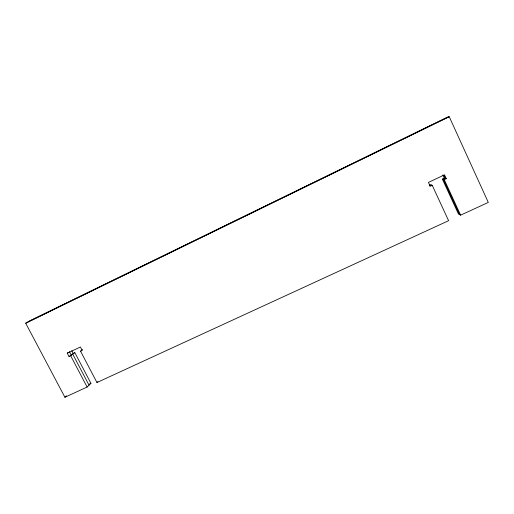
<?xml version="1.0" encoding="UTF-8"?>
<svg xmlns="http://www.w3.org/2000/svg" width="514" height="514" viewBox="0 0 514 514"><rect width="100%" height="100%" fill="white"/><g stroke="black" fill="none" stroke-linecap="round" stroke-linejoin="round"><path stroke-width="0.77" d="M82.529 349.591L80.537 351.184L96.953 382.525L97.885 381.606M96.953 382.525L448.6 220.692L432.235 185.329L430.237 186.274L428.451 182.412L444.501 174.831L446.287 178.705L444.347 178.185L442.374 179.116L458.449 214.01L460.621 215.16L488.3 202.42L449.236 116.729L447.219 117.282L30.493 320.505L25.7 323.222L64.912 397.271L87.117 387.048L90.939 383.354L74.8 352.591L69.069 356.594L67.276 353.189L68.323 352.386M64.912 397.271L66.479 395.819M69.069 356.594L74.8 352.591M28.116 321.854L448.221 117.012M25.7 323.222L449.236 116.729M67.276 353.189L80.39 346.989L82.182 350.407L80.537 351.184M429.241 185.31L430.552 184.693L432.235 185.329M429.408 185.946L431.387 185.008M442.374 179.116L444.269 179.656L446.287 178.705M89.532 384.003L90.939 383.354M71.78 350.67L73.187 353.356M89.044 385.185L72.763 354.197L71.144 354.962L69.371 351.582M70.701 355.823L87.117 387.048M443.833 175.235L445.31 178.442L443.312 179.386L459.529 214.582M442.888 175.004L444.347 178.185M444.269 179.656L460.621 215.16"/></g></svg>
